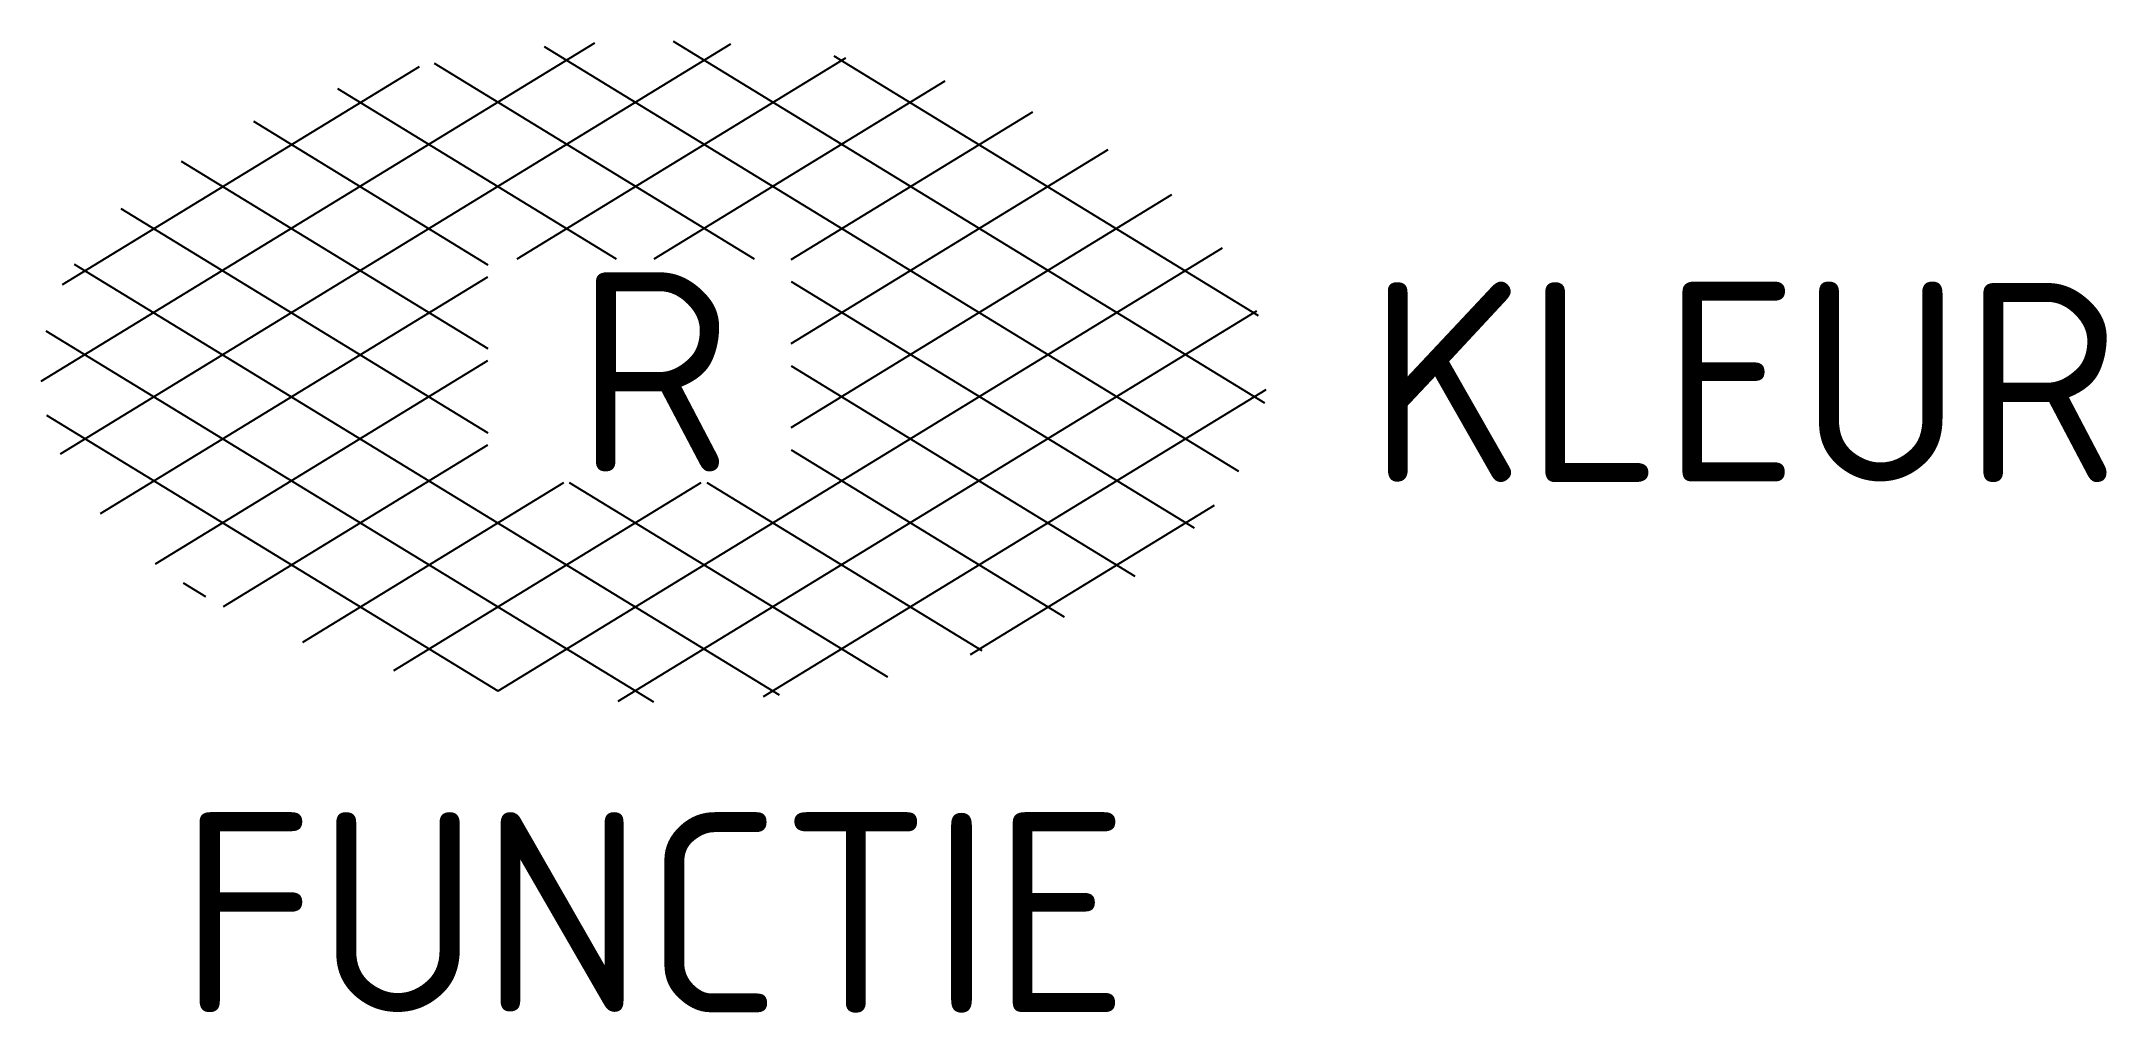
# Model space of a CAD drawing. Extents: x -5.5 to 13.1, y -5.8 to 3.
import ezdxf
from ezdxf.enums import TextEntityAlignment as Align

# ---------------------------------------------------------------- set-up
doc = ezdxf.new("R2010")
doc.units = 0
doc.styles.add('NLCS-ISO', font='NLCS-ISO.ttf')

msp = doc.modelspace()

# ---------------------------------------------------------------- linework, layer by layer
for p, q in [((-5.523, -0.088), (-0.533, 2.961)), ((-5.35, -0.742), (0.693, 2.951)), ((-1.235, 1.014), (1.729, 2.826)), ((-0.992, 2.927), (5.267, -0.899)), ((0.173, 2.974), (5.5, -0.281)), ((1.619, 2.844), (5.445, 0.505)), ((-5.331, 0.782), (-2.115, 2.748)), ((-1.982, 2.777), (0.902, 1.014)), ((0, 1.014), (2.624, 2.618)), ((-2.852, 2.548), (-0.342, 1.014)), ((-3.609, 2.253), (-1.497, 0.962)), ((1.235, 1.008), (3.413, 2.34)), ((-4.261, 1.894), (-1.497, 0.206)), ((1.235, 0.251), (4.092, 1.999)), ((1.235, -0.505), (4.666, 1.593)), ((-4.806, 1.468), (-1.497, -0.554)), ((-5.225, 0.967), (1.126, -2.913)), ((-1.404, -2.877), (5.124, 1.113)), ((-4.988, -1.28), (-1.497, 0.852)), ((1.235, 0.81), (4.868, -1.407)), ((-0.324, -2.97), (5.431, 0.547)), ((-5.483, 0.367), (-0.006, -2.975)), ((-4.493, -1.731), (-1.497, 0.099)), ((1.235, 0.051), (4.334, -1.845)), ((0.987, -2.927), (5.517, -0.161)), ((-5.477, -0.392), (-1.409, -2.877)), ((-3.881, -2.117), (-1.497, -0.661)), ((1.235, -0.706), (3.696, -2.211)), ((-3.167, -2.438), (-0.814, -1)), ((-2.345, -2.694), (0.424, -1)), ((-0.766, -1), (2.103, -2.751)), ((0.475, -1), (2.954, -2.514)), ((2.853, -2.548), (5.052, -1.204)), ((-4.244, -1.905), (-4.043, -2.028))]:
    msp.add_line(p, q)

# ---------------------------------------------------------------- texts
at = {"style": 'NLCS-ISO'}
msp.add_text('R', height=1.8, dxfattribs=at).set_placement((0, 0), align=Align.MIDDLE_CENTER)
msp.add_attdef('KLEUR', text='', height=1.8, dxfattribs=at).set_placement((6.429, -0.096), align=Align.MIDDLE_LEFT)
at = {"style": 'NLCS-ISO', "flags": 1}
msp.add_attdef('FUNCTIE', text='', height=1.8, dxfattribs=at).set_placement((0, -3.975), align=Align.TOP_CENTER)

doc.saveas('drawing.dxf')
